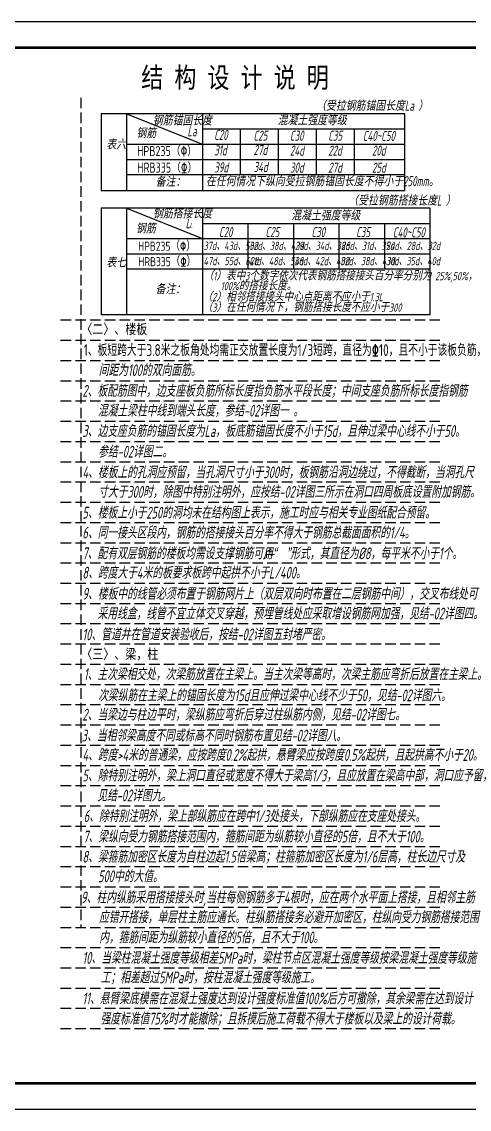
# Model space of a CAD drawing. Header units: millimetres. Extents: x -807114 to 146922, y -468455 to -61603.
# Drawn here: x -565260 to -554646, y -194715 to -168930 of the extents above; entities that cross this region are included whole.
import ezdxf

# ---------------------------------------------------------------- set-up
doc = ezdxf.new("R2010")
doc.units = ezdxf.units.MM
doc.header["$LTSCALE"] = 1000
doc.linetypes.add('DASH', pattern=[0.35, 0.25, -0.1])
for name, color, linetype in [('2-OTHER', 7, 'Continuous'), ('PUB_TEXT', 3, 'Continuous'), ('PUB_TITLE', 4, 'Continuous'), ('YH图签', 7, 'Continuous'), ('标注1', 7, 'Continuous')]:
    doc.layers.add(name, color=color, linetype=linetype)
doc.styles.add('DIM_FONT', font='tssdeng.shx', dxfattribs={"width": 0.7, "bigfont": 'tssdchn.shx'})
doc.styles.add('LL', font='tssdeng.shx', dxfattribs={"width": 0.7, "height": 5, "bigfont": 'tssdchn.shx'})
doc.styles.add('TEXT', font='gbeitc.shx', dxfattribs={"width": 0.85, "bigfont": 'hztxt.shx'})
doc.styles.add('宋体', font='simsun.ttc', dxfattribs={"width": 0.8})
doc.styles.add('黑体', font='', dxfattribs={"width": 0.85})
doc.styles.get('黑体').set_extended_font_data('SimHei')

# ---------------------------------------------------------------- blocks, each defined once
blk = doc.blocks.new('A$C23C51293')
at = {"layer": 'PUB_TITLE'}
for points in [[(0, 0), (59400, 0), (59400, 42000), (0, 42000)], [(2191, 1000), (58400, 1000), (58400, 41000), (2191, 41000)]]:
    blk.add_lwpolyline(points, close=True, dxfattribs=at)
at = {"layer": 'PUB_TITLE', "const_width": 100}
blk.add_lwpolyline([(2191, 1000), (58400, 1000), (58400, 41000), (2191, 41000)], close=True, dxfattribs=at)

msp = doc.modelspace()

# ---------------------------------------------------------------- linework, layer by layer
msp.add_line((-574961.4, -194096.4), (-561242.4, -194096.4))
at = {"layer": '2-OTHER', "color": 4, "const_width": 21}
msp.add_lwpolyline([(-559534.1, -181671.8), (-559456.9, -181637.5), (-559456.9, -181497.7), (-559347.4, -181435.2), (-559347.4, -181588.9), (-559265.3, -181552.4)], dxfattribs=at)
at = {"layer": 'PUB_TEXT', "color": 4}
for p, q in [((-562775.8, -171113.1), (-560976, -171833.1)), ((-562775.8, -171113.1), (-562775.8, -172927.6)), ((-560976, -171113.1), (-560976, -172927.6)), ((-560976, -171473.1), (-556176, -171473.1)), ((-560076, -171473.1), (-560076, -172553.1)), ((-559176, -171473.1), (-559176, -172553.1)), ((-558276, -171473.1), (-558276, -172553.1)), ((-557376, -171473.1), (-557376, -172553.1)), ((-562775.8, -171833.1), (-556176, -171833.1)), ((-562775.8, -172193.1), (-556176, -172193.1)), ((-562775.8, -172553.1), (-556176, -172553.1)), ((-562775.8, -173350.5), (-562775.8, -175870.3)), ((-562775.8, -173350.5), (-560975.5, -174070.5)), ((-560975.5, -173350.5), (-560975.5, -175870.3)), ((-560975.5, -173710.5), (-555575.5, -173710.5)), ((-559895.5, -173710.5), (-559895.5, -174790.5)), ((-558815.5, -173710.5), (-558815.5, -174790.5)), ((-557735.5, -173710.5), (-557735.5, -174790.5)), ((-556655.5, -173710.5), (-556655.5, -174790.5)), ((-562775.8, -174070.5), (-555575.5, -174070.5)), ((-562775.8, -174430.5), (-555575.5, -174430.5)), ((-562775.8, -174790.5), (-555575.5, -174790.5))]:
    msp.add_line(p, q, dxfattribs=at)
for points in [[(-563375.8, -172927.6), (-556176, -172927.6), (-556176, -171113.1), (-563375.8, -171113.1)], [(-555575.5, -173350.5), (-563375.8, -173350.5), (-563375.8, -175870.3), (-555575.5, -175870.3)]]:
    msp.add_lwpolyline(points, close=True, dxfattribs=at)
at = {"layer": '标注1', "color": 251, "linetype": 'DASH'}
for p, q in [((-563858, -170731.4), (-563858, -190411.4)), ((-564338, -176001.4), (-555339.6, -176001.4)), ((-564338, -176481.4), (-555339.6, -176481.4)), ((-564338, -176961.4), (-555339.6, -176961.4)), ((-564338, -177441.4), (-555339.6, -177441.4)), ((-564338, -177921.4), (-555339.6, -177921.4)), ((-564338, -178401.4), (-555339.6, -178401.4)), ((-564338, -178881.4), (-555339.6, -178881.4)), ((-564338, -179361.4), (-555339.6, -179361.4)), ((-564338, -179841.4), (-555339.6, -179841.4)), ((-564338, -180321.4), (-555339.6, -180321.4)), ((-564338, -180801.4), (-555339.6, -180801.4)), ((-564338, -181281.4), (-555339.6, -181281.4)), ((-564338, -181761.4), (-555339.6, -181761.4)), ((-564338, -182241.4), (-555339.6, -182241.4)), ((-564338, -182721.4), (-555339.6, -182721.4)), ((-564338, -183201.4), (-555339.6, -183201.4)), ((-564338, -183681.4), (-555339.6, -183681.4)), ((-564338, -184161.4), (-555339.6, -184161.4)), ((-564338, -184641.4), (-555339.6, -184641.4)), ((-564338, -185121.4), (-555339.6, -185121.4)), ((-564338, -185601.4), (-555339.6, -185601.4)), ((-564338, -186081.4), (-555339.6, -186081.4)), ((-564338, -186561.4), (-555339.6, -186561.4)), ((-564338, -187041.4), (-555339.6, -187041.4)), ((-564338, -187521.4), (-555339.6, -187521.4)), ((-564338, -188001.4), (-555339.6, -188001.4)), ((-564338, -188001.4), (-555339.6, -188001.4)), ((-564338, -188481.4), (-555339.6, -188481.4)), ((-564338, -188961.4), (-555339.6, -188961.4)), ((-564338, -189441.4), (-555339.6, -189441.4)), ((-564338, -189921.4), (-555339.6, -189921.4)), ((-564338, -190401.4), (-555339.6, -190401.4)), ((-564338, -190881.4), (-555339.6, -190881.4)), ((-564338, -191361.4), (-555339.6, -191361.4)), ((-564338, -191841.4), (-555339.6, -191841.4)), ((-564338, -192321.4), (-555339.6, -192321.4)), ((-564338, -192801.4), (-555339.6, -192801.4))]:
    msp.add_line(p, q, dxfattribs=at)

# ---------------------------------------------------------------- block references
at = {"layer": 'YH图签', "color": 3, "xscale": 0.6139071003364279, "yscale": 0.6139071003364279, "zscale": 0.6139071003364279}
msp.add_blockref('A$C23C51293', (-576496.2, -194714.5), dxfattribs=at)

# ---------------------------------------------------------------- texts
at = {"layer": 'PUB_TEXT'}
for s, height, style, width, p in [('结 构 设 计 说 明', 480, '宋体', 0.8, (-562425.5, -170492.9)), ('在任何情况下纵向受拉钢筋锚固长度不得小于250mm。', 240, 'TEXT', 0.75, (-560896.3, -172830.4))]:
    msp.add_text(s, height=height, dxfattribs=dict(at, style=style, width=width)).set_placement(p)
at = {"layer": 'PUB_TEXT', "color": 0}
for s, height, style, width, p in [('（受拉钢筋锚固长度La ）', 240, 'TEXT', 0.75, (-558280.9, -171040.3)), ('钢筋锚固长度', 240, 'TEXT', 0.75, (-562153.3, -171390)), ('混凝土强度等级', 240, 'TEXT', 0.75, (-559192.9, -171384.3)), ('钢筋', 240, 'TEXT', 0.75, (-562541.9, -171687.8)), ('La', 240, 'TEXT', 0.75, (-561329.1, -171644.1)), ('表六', 240, 'TEXT', 0.75, (-563255.8, -171958.8)), ('C20', 240, 'TEXT', 0.75, (-560696.3, -171733.4)), ('C25', 240, 'TEXT', 0.75, (-559763.2, -171751.5)), ('C30', 240, 'TEXT', 0.75, (-558898.8, -171751.5)), ('C35', 240, 'TEXT', 0.75, (-557990.7, -171751.5)), ('C40~C50', 240, 'TEXT', 0.75, (-557170.5, -171759)), ('HPB235（%%130）', 240, 'LL', 0.75, (-562523.9, -172115.9)), ('31d', 240, 'TEXT', 0.75, (-560696.3, -172100.3)), ('27d', 240, 'TEXT', 0.75, (-559761.6, -172091.6)), ('24d', 240, 'TEXT', 0.75, (-558898.8, -172104.7)), ('22d', 240, 'TEXT', 0.75, (-557990.7, -172104.7)), ('20d', 240, 'TEXT', 0.75, (-556953.1, -172104.7)), ('HRB335（%%131）', 240, 'LL', 0.75, (-562520.8, -172508.6)), ('39d', 240, 'TEXT', 0.75, (-560696.3, -172504.4)), ('34d', 240, 'TEXT', 0.75, (-559761.6, -172495.7)), ('30d', 240, 'TEXT', 0.75, (-558898.8, -172508.8)), ('27d', 240, 'TEXT', 0.75, (-557990.7, -172508.8)), ('25d', 240, 'TEXT', 0.75, (-556953.1, -172508.8)), ('备注：', 240, 'TEXT', 0.75, (-562086.6, -172842.4)), ('（受拉钢筋搭接长度L ）', 240, 'TEXT', 0.75, (-557518.2, -173287.3)), ('L', 126, 'TEXT', 0.82, (-555763.9, -173281.9)), ('钢筋搭接长度', 240, 'TEXT', 0.75, (-562149.4, -173593.6)), ('混凝土强度等级', 240, 'TEXT', 0.75, (-558870.5, -173640.9)), ('钢筋', 240, 'TEXT', 0.75, (-562551.9, -173950.3)), ('L', 216, 'TEXT', 0.85, (-561374.3, -173825)), ('L', 126, 'TEXT', 0.82, (-561278.9, -173821.9)), ('C20', 240, 'TEXT', 0.75, (-560581.7, -174036.8)), ('C25', 240, 'TEXT', 0.75, (-559479.7, -174036.8)), ('C30', 240, 'TEXT', 0.75, (-558389.1, -174036.8)), ('C35', 240, 'TEXT', 0.75, (-557328.9, -174036.8)), ('C40~C50', 240, 'TEXT', 0.75, (-556459.7, -174044.7)), ('HPB235（%%130）', 216, 'LL', 0.8, (-562498.5, -174361.2)), ('37d、43d、50d', 198, 'TEXT', 0.7, (-560947, -174343.5)), ('32d、38d、43d', 198, 'TEXT', 0.7, (-559861.8, -174343.5)), ('29d、34d、38d', 198, 'TEXT', 0.7, (-558781.8, -174343.5)), ('26d、31d、35d', 198, 'TEXT', 0.7, (-557681.5, -174343.5)), ('24d、28d、32d', 198, 'TEXT', 0.7, (-556623.2, -174343.5)), ('表七', 240, 'TEXT', 0.75, (-563255.8, -174756.6)), ('HRB335（%%131）', 216, 'LL', 0.8, (-562495.4, -174726.3)), ('47d、55d、62d', 198, 'TEXT', 0.7, (-560947, -174703.5)), ('41d、48d、54d', 198, 'TEXT', 0.7, (-559867, -174703.5)), ('36d、42d、48d', 198, 'TEXT', 0.7, (-558792.7, -174703.5)), ('32d、38d、43d', 198, 'TEXT', 0.7, (-557703.2, -174703.5)), ('30d、35d、40d', 198, 'TEXT', 0.7, (-556623.2, -174703.5)), ('（1）表中3个数字依次代表钢筋搭接接头百分率分别为 25%,50%， ', 198, 'TEXT', 0.85, (-560944.5, -175059.6)), ('备注：', 240, 'TEXT', 0.75, (-562086.6, -175389.2)), ('100%的搭接长度。', 198, 'TEXT', 0.85, (-560542.1, -175295.9)), ('（2）相邻搭接接头中心点距离不应小于1.3L', 198, 'TEXT', 0.85, (-560968.3, -175556.5)), ('（3）在任何情况下，钢筋搭接长度不应小于300', 198, 'TEXT', 0.85, (-560968.3, -175806.8)), ('L', 126, 'TEXT', 0.82, (-557712.4, -175553.9)), ('1、板短跨大于3.8米之板角处均需正交放置长度为1/3短跨，直径为%%13110，且不小于该板负筋，', 280, 'DIM_FONT', 0.72, (-563789.2, -176854.8)), ('间距为100的双向面筋。', 280, 'TEXT', 0.75, (-563436.9, -177331.8)), ('2、板配筋图中，边支座板负筋所标长度指负筋水平段长度；中间支座负筋所标长度指钢筋', 280, 'TEXT', 0.75, (-563821.8, -177821.6)), ('混凝土梁柱中线到端头长度，参结-02详图一 。', 280, 'TEXT', 0.75, (-563456.1, -178291.3)), ('3、边支座负筋的锚固长度为La，板底筋锚固长度不小于15d，且伸过梁中心线不小于50。', 280, 'TEXT', 0.75, (-563821.8, -178773.3)), ('参结-02详图二。', 280, 'TEXT', 0.75, (-563449.4, -179264)), ('4、楼板上的孔洞应预留，当孔洞尺寸小于300时，板钢筋沿洞边绕过，不得截断，当洞孔尺', 280, 'TEXT', 0.75, (-563821.8, -179752.8)), ('寸大于300时，除图中特别注明外，应按结-02详图三所示在洞口四周板底设置附加钢筋。', 280, 'TEXT', 0.75, (-563449.4, -180216.6)), ('5、楼板上小于250的洞均未在结构图上表示，施工时应与相关专业图纸配合预留。', 280, 'TEXT', 0.75, (-563821.8, -180709.8)), ('6、同一接头区段内，钢筋的搭接接头百分率不得大于钢筋总截面面积的1/4。', 280, 'TEXT', 0.75, (-563821.8, -181183)), ('7、配有双层钢筋的楼板均需设支撑钢筋可用“  ”形式，其直径为%%C8，每平米不小于1个。', 280, 'TEXT', 0.75, (-563821.8, -181674.5)), ('8、跨度大于4米的板要求板跨中起拱不小于L/400。', 280, 'TEXT', 0.75, (-563821.8, -182133.1)), ('9、楼板中的线管必须布置于钢筋网片上（双层双向时布置在二层钢筋中间），交叉布线处可', 280, 'TEXT', 0.75, (-563821.8, -182632.8)), ('采用线盒，线管不宜立体交叉穿越，预埋管线处应采取增设钢筋网加强，见结-02详图四。', 280, 'TEXT', 0.75, (-563466.4, -183101.4)), ('10、管道井在管道安装验收后，按结-02详图五封堵严密。', 280, 'TEXT', 0.75, (-563821.8, -183596.6)), ('1、主次梁相交处，次梁筋放置在主梁上。当主次梁等高时，次梁主筋应弯折后放置在主梁上。', 280, 'TEXT', 0.75, (-563789.2, -184541)), ('次梁纵筋在主梁上的锚固长度为15d且应伸过梁中心线不少于50，见结-02详图六。', 280, 'TEXT', 0.75, (-563449.4, -185040.9)), ('2、当梁边与柱边平时，梁纵筋应弯折后穿过柱纵筋内侧，见结-02详图七。', 280, 'TEXT', 0.75, (-563821.8, -185498.9)), ('3、当相邻梁高度不同或标高不同时钢筋布置见结-02详图八。', 280, 'TEXT', 0.75, (-563838.8, -185995.1)), ('4、跨度>4米的普通梁，应按跨度0.2%起拱，悬臂梁应按跨度0.5%起拱，且起拱高不小于20。', 280, 'TEXT', 0.75, (-563821.8, -186454.5)), ('5、除特别注明外，梁上洞口直径或宽度不得大于梁高1/3，且应放置在梁高中部，洞口应予留，', 280, 'TEXT', 0.75, (-563821.8, -186941.9)), ('见结-02详图九。', 280, 'TEXT', 0.75, (-563470.6, -187415.7)), ('6、除特别注明外，梁上部纵筋应在跨中1/3处接头，下部纵筋应在支座处接头。', 280, 'TEXT', 0.75, (-563790.6, -187903.8)), ('7、梁纵向受力钢筋搭接范围内，箍筋间距为纵筋较小直径的5倍，且不大于100。', 280, 'TEXT', 0.75, (-563804.4, -188390.9)), ('8、梁箍筋加密区长度为自柱边起1.5倍梁高；柱箍筋加密区长度为1/6层高，柱长边尺寸及', 280, 'TEXT', 0.75, (-563821.8, -188868)), ('500中的大值。', 280, 'TEXT', 0.75, (-563449.4, -189331.4)), ('9、柱内纵筋采用搭接接头时,当柱每侧钢筋多于4根时，应在两个水平面上搭接，且相邻主筋', 280, 'TEXT', 0.75, (-563853.6, -189832.1)), ('应错开搭接，单层柱主筋应通长。柱纵筋搭接务必避开加密区，柱纵向受力钢筋搭接范围', 280, 'TEXT', 0.75, (-563430.3, -190301.7)), ('内，箍筋间距为纵筋较小直径的5倍，且不大于100。', 280, 'TEXT', 0.75, (-563425, -190780.4)), ('10、当梁柱混凝土强度等级相差5MPa时，梁柱节点区混凝土强度等级按梁混凝土强度等级施', 280, 'TEXT', 0.75, (-563821.8, -191266.1)), ('工；相差超过5MPa时，按柱混凝土强度等级施工。', 280, 'TEXT', 0.75, (-563390.3, -191729.2)), ('11、悬臂梁底模需在混凝土强度达到设计强度标准值100%后方可撤除，其余梁需在达到设计', 280, 'TEXT', 0.75, (-563821.8, -192227.8)), ('强度标准值75%时才能撤除；且拆摸后施工荷载不得大于楼板以及梁上的设计荷载。', 280, 'TEXT', 0.75, (-563395.6, -192706.8))]:
    msp.add_text(s, height=height, dxfattribs=dict(at, style=style, width=width)).set_placement(p)
at = {"layer": 'PUB_TEXT', "color": 3, "style": '黑体', "width": 0.8}
for s, p in [('〈二〉、楼板', (-563846.5, -176335)), ('〈三〉、梁，柱', (-563846.5, -184040.4))]:
    msp.add_text(s, height=238.99, dxfattribs=at).set_placement(p)

doc.saveas('drawing.dxf')
